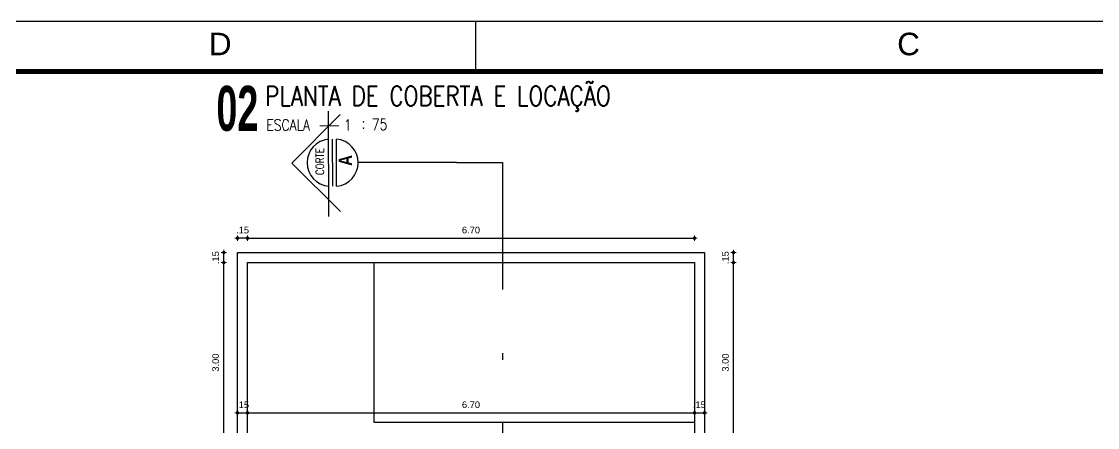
# Model space of a CAD drawing. Header units: millimetres. Extents: x 1540 to 1603, y 509.1 to 598.2.
# Drawn here: x 1556.11 to 1572.24, y 592.12 to 598.22 of the extents above; entities that cross this region are included whole.
import ezdxf
from ezdxf.enums import TextEntityAlignment as Align

# ---------------------------------------------------------------- set-up
doc = ezdxf.new("R2010")
doc.units = ezdxf.units.MM
doc.linetypes.add('DASHDOT2', pattern=[12.7, 6.35, -3.175, 0, -3.175])
for name, color, linetype in [('A-PEN-08', 8, 'Continuous'), ('A-PEN-B', 5, 'Continuous'), ('A-PEN-C', 4, 'Continuous'), ('A-PEN-R', 1, 'Continuous'), ('E-TXT-G', 3, 'Continuous'), ('E-TXT-Y', 2, 'Continuous'), ('L-Cortes', 2, 'Continuous')]:
    doc.layers.add(name, color=color, linetype=linetype)
doc.layers.add('COTAS', color=53, linetype='Continuous', lineweight=9)
doc.layers.add('E-TXT-W', color=7, linetype='Continuous', lineweight=20)
doc.styles.add('ARIAL', font='arial.ttf', dxfattribs={"height": 2})
doc.styles.add('CARIMBO_DADOS', font='arial.ttf', dxfattribs={"height": 0.1})
doc.styles.add('REG140', font='romans.shx', dxfattribs={"width": 0.8, "height": 0.35})
doc.styles.add('REG60', font='romans.shx', dxfattribs={"width": 0.8, "height": 0.15})
doc.styles.add('REG80', font='romans.shx', dxfattribs={"width": 0.8, "height": 0.1})
doc.styles.add('SANSSERIF2', font='sanssb__.ttf', dxfattribs={"width": 0.8})
doc.dimstyles.get("Standard").update_dxf_attribs({"dimtxt": 0.18, "dimasz": 0.18, "dimexe": 0.18, "dimexo": 0.0625, "dimgap": 0.09, "dimtad": 0, "dimtih": 1, "dimtoh": 1, "dimdec": 4, "dimzin": 0, "dimdsep": 46, "dimtxsty": 'Standard', "dimcen": 0.09, "dimadec": 0, "dimazin": 0, "dimtfac": 1, "dimtdec": 4, "dimtofl": 0, "dimtmove": 0, "dimatfit": 3, "dimfxl": 1, "dimtolj": 1, "dimtzin": 0, "dimarcsym": 0})

# ---------------------------------------------------------------- blocks, each defined once
blk = doc.blocks.new('CIRCULOS')
at = {"layer": 'COTAS'}
for p, q in [((-4, 0), (4, 0)), ((0, 4), (0, -4))]:
    blk.add_line(p, q, dxfattribs=at)
for radius in [2, 1]:
    blk.add_circle((0, 0), radius, dxfattribs=at)
blk = doc.blocks.new('*D366')
at = {"layer": 'A-PEN-08', "color": 8, "lineweight": -2, "ltscale": 0.05}
for p, q in [((1559.338, 592.342), (1559.328, 592.342)), ((1559.348, 592.342), (1559.498, 592.342)), ((1559.508, 592.342), (1559.518, 592.342))]:
    blk.add_line(p, q, dxfattribs=at)
at = {"layer": 'Defpoints', "color": 0, "ltscale": 0.05}
for p in [(1559.498, 592.342), (1559.348, 591.596), (1559.498, 591.446)]:
    blk.add_point(p, dxfattribs=at)
at = {"layer": 'A-PEN-08', "color": 8, "lineweight": -2, "ltscale": 0.05, "xscale": 0.01, "yscale": 0.01, "zscale": 0.01}
blk.add_blockref('CIRCULOS', (1559.348, 592.342), dxfattribs=at)
at = {"layer": 'A-PEN-08', "color": 8, "lineweight": -2, "ltscale": 0.05, "xscale": 0.01, "yscale": 0.01, "zscale": 0.01, "rotation": 180}
blk.add_blockref('CIRCULOS', (1559.498, 592.342), dxfattribs=at)
at = {"layer": 'A-PEN-08', "color": 230, "ltscale": 0.05, "insert": (1559.423, 592.463), "char_height": 0.1, "attachment_point": 5, "style": 'CARIMBO_DADOS'}
blk.add_mtext('\\A1;.15', dxfattribs=at)
blk = doc.blocks.new('*D549')
at = {"layer": 'A-PEN-08', "color": 8, "lineweight": -2, "ltscale": 0.05}
blk.add_line((1559.508, 592.342), (1566.188, 592.342), dxfattribs=at)
at = {"layer": 'Defpoints', "color": 0, "ltscale": 0.05}
for p in [(1566.198, 592.342), (1559.498, 591.446), (1566.198, 591.446)]:
    blk.add_point(p, dxfattribs=at)
at = {"layer": 'A-PEN-08', "color": 8, "lineweight": -2, "ltscale": 0.05, "xscale": 0.01, "yscale": 0.01, "zscale": 0.01, "rotation": 180}
blk.add_blockref('CIRCULOS', (1559.498, 592.342), dxfattribs=at)
at = {"layer": 'A-PEN-08', "color": 8, "lineweight": -2, "ltscale": 0.05, "xscale": 0.01, "yscale": 0.01, "zscale": 0.01}
blk.add_blockref('CIRCULOS', (1566.198, 592.342), dxfattribs=at)
at = {"layer": 'A-PEN-08', "color": 230, "ltscale": 0.05, "insert": (1562.848, 592.463), "char_height": 0.1, "attachment_point": 5, "style": 'CARIMBO_DADOS'}
blk.add_mtext('\\A1;6.70', dxfattribs=at)
blk = doc.blocks.new('*D550')
at = {"layer": 'A-PEN-08', "color": 8, "lineweight": -2, "ltscale": 0.05}
for p, q in [((1566.188, 592.342), (1566.178, 592.342)), ((1566.198, 592.342), (1566.348, 592.342)), ((1566.358, 592.342), (1566.368, 592.342))]:
    blk.add_line(p, q, dxfattribs=at)
at = {"layer": 'Defpoints', "color": 0, "ltscale": 0.05}
for p in [(1566.348, 592.342), (1566.348, 591.596), (1566.198, 591.446)]:
    blk.add_point(p, dxfattribs=at)
at = {"layer": 'A-PEN-08', "color": 8, "lineweight": -2, "ltscale": 0.05, "xscale": 0.01, "yscale": 0.01, "zscale": 0.01}
blk.add_blockref('CIRCULOS', (1566.198, 592.342), dxfattribs=at)
at = {"layer": 'A-PEN-08', "color": 8, "lineweight": -2, "ltscale": 0.05, "xscale": 0.01, "yscale": 0.01, "zscale": 0.01, "rotation": 180}
blk.add_blockref('CIRCULOS', (1566.348, 592.342), dxfattribs=at)
at = {"layer": 'A-PEN-08', "color": 230, "ltscale": 0.05, "insert": (1566.273, 592.463), "char_height": 0.1, "attachment_point": 5, "style": 'CARIMBO_DADOS'}
blk.add_mtext('\\A1;.15', dxfattribs=at)
blk = doc.blocks.new('*D578')
at = {"layer": 'A-PEN-08', "color": 8, "lineweight": -2, "ltscale": 0.05}
blk.add_line((1566.785, 591.606), (1566.785, 594.586), dxfattribs=at)
at = {"layer": 'Defpoints', "color": 0, "ltscale": 0.05}
for p in [(1566.198, 594.596), (1566.785, 594.596), (1566.348, 591.596)]:
    blk.add_point(p, dxfattribs=at)
at = {"layer": 'A-PEN-08', "color": 8, "lineweight": -2, "ltscale": 0.05, "xscale": 0.01, "yscale": 0.01, "zscale": 0.01}
for p, rotation in [((1566.785, 594.596), 90), ((1566.785, 591.596), 270)]:
    blk.add_blockref('CIRCULOS', p, dxfattribs=dict(at, rotation=rotation))
at = {"layer": 'A-PEN-08', "color": 230, "ltscale": 0.05, "insert": (1566.664, 593.096), "char_height": 0.1, "attachment_point": 5, "rotation": 90, "style": 'CARIMBO_DADOS'}
blk.add_mtext('\\A1;3.00', dxfattribs=at)
blk = doc.blocks.new('*D579')
at = {"layer": 'A-PEN-08', "color": 8, "lineweight": -2, "ltscale": 0.05}
for p, q in [((1566.785, 594.756), (1566.785, 594.766)), ((1566.785, 594.596), (1566.785, 594.746)), ((1566.785, 594.586), (1566.785, 594.576))]:
    blk.add_line(p, q, dxfattribs=at)
at = {"layer": 'Defpoints', "color": 0, "ltscale": 0.05}
for p in [(1566.198, 594.596), (1566.348, 594.746), (1566.785, 594.746)]:
    blk.add_point(p, dxfattribs=at)
at = {"layer": 'A-PEN-08', "color": 8, "lineweight": -2, "ltscale": 0.05, "xscale": 0.01, "yscale": 0.01, "zscale": 0.01}
for p, rotation in [((1566.785, 594.746), 270), ((1566.785, 594.596), 90)]:
    blk.add_blockref('CIRCULOS', p, dxfattribs=dict(at, rotation=rotation))
at = {"layer": 'A-PEN-08', "color": 230, "ltscale": 0.05, "insert": (1566.664, 594.671), "char_height": 0.1, "attachment_point": 5, "rotation": 90, "style": 'CARIMBO_DADOS'}
blk.add_mtext('\\A1;.15', dxfattribs=at)
blk = doc.blocks.new('*D580')
at = {"layer": 'A-PEN-08', "color": 8, "lineweight": -2, "ltscale": 0.05}
blk.add_line((1559.508, 594.963), (1566.188, 594.963), dxfattribs=at)
at = {"layer": 'Defpoints', "color": 0, "ltscale": 0.05}
for p in [(1566.198, 594.963), (1559.498, 594.596), (1566.198, 594.596)]:
    blk.add_point(p, dxfattribs=at)
at = {"layer": 'A-PEN-08', "color": 8, "lineweight": -2, "ltscale": 0.05, "xscale": 0.01, "yscale": 0.01, "zscale": 0.01, "rotation": 180}
blk.add_blockref('CIRCULOS', (1559.498, 594.963), dxfattribs=at)
at = {"layer": 'A-PEN-08', "color": 8, "lineweight": -2, "ltscale": 0.05, "xscale": 0.01, "yscale": 0.01, "zscale": 0.01}
blk.add_blockref('CIRCULOS', (1566.198, 594.963), dxfattribs=at)
at = {"layer": 'A-PEN-08', "color": 230, "ltscale": 0.05, "insert": (1562.848, 595.084), "char_height": 0.1, "attachment_point": 5, "style": 'CARIMBO_DADOS'}
blk.add_mtext('\\A1;6.70', dxfattribs=at)
blk = doc.blocks.new('*D581')
at = {"layer": 'A-PEN-08', "color": 8, "lineweight": -2, "ltscale": 0.05}
for p, q in [((1559.338, 594.963), (1559.328, 594.963)), ((1559.498, 594.963), (1559.348, 594.963)), ((1559.508, 594.963), (1559.518, 594.963))]:
    blk.add_line(p, q, dxfattribs=at)
at = {"layer": 'Defpoints', "color": 0, "ltscale": 0.05}
for p in [(1559.348, 594.963), (1559.348, 594.746), (1559.498, 594.596)]:
    blk.add_point(p, dxfattribs=at)
at = {"layer": 'A-PEN-08', "color": 8, "lineweight": -2, "ltscale": 0.05, "xscale": 0.01, "yscale": 0.01, "zscale": 0.01}
blk.add_blockref('CIRCULOS', (1559.348, 594.963), dxfattribs=at)
at = {"layer": 'A-PEN-08', "color": 8, "lineweight": -2, "ltscale": 0.05, "xscale": 0.01, "yscale": 0.01, "zscale": 0.01, "rotation": 180}
blk.add_blockref('CIRCULOS', (1559.498, 594.963), dxfattribs=at)
at = {"layer": 'A-PEN-08', "color": 230, "ltscale": 0.05, "insert": (1559.423, 595.084), "char_height": 0.1, "attachment_point": 5, "style": 'CARIMBO_DADOS'}
blk.add_mtext('\\A1;.15', dxfattribs=at)
blk = doc.blocks.new('*D582')
at = {"layer": 'A-PEN-08', "color": 8, "lineweight": -2, "ltscale": 0.05}
blk.add_line((1559.14, 591.606), (1559.14, 594.586), dxfattribs=at)
at = {"layer": 'Defpoints', "color": 0, "ltscale": 0.05}
for p in [(1559.14, 594.596), (1559.498, 594.596), (1559.348, 591.596)]:
    blk.add_point(p, dxfattribs=at)
at = {"layer": 'A-PEN-08', "color": 8, "lineweight": -2, "ltscale": 0.05, "xscale": 0.01, "yscale": 0.01, "zscale": 0.01}
for p, rotation in [((1559.14, 594.596), 90), ((1559.14, 591.596), 270)]:
    blk.add_blockref('CIRCULOS', p, dxfattribs=dict(at, rotation=rotation))
at = {"layer": 'A-PEN-08', "color": 230, "ltscale": 0.05, "insert": (1559.019, 593.096), "char_height": 0.1, "attachment_point": 5, "rotation": 90, "style": 'CARIMBO_DADOS'}
blk.add_mtext('\\A1;3.00', dxfattribs=at)
blk = doc.blocks.new('*D374')
at = {"layer": 'A-PEN-08', "color": 8, "lineweight": -2, "ltscale": 0.05}
for p, q in [((1559.14, 594.756), (1559.14, 594.766)), ((1559.14, 594.596), (1559.14, 594.746)), ((1559.14, 594.586), (1559.14, 594.576))]:
    blk.add_line(p, q, dxfattribs=at)
at = {"layer": 'Defpoints', "color": 0, "ltscale": 0.05}
for p in [(1559.14, 594.746), (1559.348, 594.746), (1559.498, 594.596)]:
    blk.add_point(p, dxfattribs=at)
at = {"layer": 'A-PEN-08', "color": 8, "lineweight": -2, "ltscale": 0.05, "xscale": 0.01, "yscale": 0.01, "zscale": 0.01}
for p, rotation in [((1559.14, 594.746), 270), ((1559.14, 594.596), 90)]:
    blk.add_blockref('CIRCULOS', p, dxfattribs=dict(at, rotation=rotation))
at = {"layer": 'A-PEN-08', "color": 230, "ltscale": 0.05, "insert": (1559.019, 594.671), "char_height": 0.1, "attachment_point": 5, "rotation": 90, "style": 'CARIMBO_DADOS'}
blk.add_mtext('\\A1;.15', dxfattribs=at)
blk = doc.blocks.new('IND_DES')
at = {"layer": 'E-TXT-W'}
blk.add_line((0.0269, -0.2428), (0.1984, -0.2428), dxfattribs=at)
at = {"layer": 'E-TXT-G', "style": 'REG80', "width": 0.8}
for s, p in [('ESCALA', (-0.4463, -0.2864)), ('1', (0.2426, -0.2864)), (':', (0.3988, -0.2706))]:
    blk.add_text(s, height=0.1, dxfattribs=at).set_placement(p)
blk.add_attdef('ESCALA', (0.4897, -0.2812), '', height=0.1, dxfattribs=at)
at = {"layer": 'E-TXT-W', "style": 'SANSSERIF2', "width": 0.6}
blk.add_attdef('00', text='', height=0.4, dxfattribs=at).set_placement((-0.7083, -0.2881), align=Align.CENTER)
at = {"layer": 'E-TXT-Y', "style": 'REG140', "width": 0.8}
for tag, p in [('PROJETO', (-0.4563, 0.1829)), ('DESENHO', (-0.4582, -0.0658))]:
    blk.add_attdef(tag, p, '', height=0.175, dxfattribs=at)

msp = doc.modelspace()

# ---------------------------------------------------------------- linework, layer by layer
at = {"color": 1}
msp.add_line((1562.922, 597.465), (1562.922, 598.215), dxfattribs=at)
at = {"color": 6}
for p, q in [((1560.717, 595.287), (1560.711, 596.871)), ((1560.885, 596.818), (1560.161, 596.088)), ((1560.891, 595.365), (1560.161, 596.088))]:
    msp.add_line(p, q, dxfattribs=at)
for p, q in [((1560.775, 595.743), (1560.772, 596.448)), ((1560.833, 595.743), (1560.831, 596.449))]:
    msp.add_line(p, q)
at = {"color": 1}
msp.add_lwpolyline([(1539.972, 553.665), (1603.047, 553.665), (1603.047, 598.215), (1539.972, 598.215)], close=True, dxfattribs=at)
at = {"color": 4, "const_width": 0.075}
msp.add_lwpolyline([(1541.847, 597.465), (1602.297, 597.465), (1602.297, 554.415), (1541.847, 554.415)], close=True, dxfattribs=at)
for centre, start, end in [((1560.744, 596.096), 94.9912, 265.4309), ((1560.803, 596.096), 274.9912, 85.4309)]:
    msp.add_arc(centre, 0.354, start, end)
at = {"layer": 'A-PEN-B', "ltscale": 0.05}
for p, q in [((1559.348, 591.596), (1559.348, 594.746)), ((1559.348, 594.746), (1566.348, 594.746)), ((1559.498, 591.596), (1559.498, 594.596)), ((1559.498, 594.596), (1566.198, 594.596)), ((1566.198, 594.596), (1566.198, 591.596)), ((1566.348, 594.746), (1566.348, 591.596))]:
    msp.add_line(p, q, dxfattribs=at)
at = {"layer": 'A-PEN-C', "color": 8, "ltscale": 0.05}
for p, q in [((1561.398, 592.196), (1561.398, 594.596)), ((1566.198, 592.196), (1561.398, 592.196))]:
    msp.add_line(p, q, dxfattribs=at)
at = {"layer": 'A-PEN-R', "linetype": 'DASHDOT2', "ltscale": 0.3}
for p, q in [((1562.631, 596.097), (1561.157, 596.097)), ((1562.631, 596.097), (1563.319, 596.097)), ((1563.319, 596.097), (1563.319, 567.084))]:
    msp.add_line(p, q, dxfattribs=at)

# ---------------------------------------------------------------- block references
ref = msp.add_blockref('IND_DES', (1560.534, 597.061), dxfattribs=dict(xscale=1.687496000000465, yscale=1.687496000000465, zscale=1.687496000000465))
ref.add_attrib('00', '02', dxfattribs={"layer": 'E-TXT-W', "height": 0.675, "style": 'SANSSERIF2', "width": 0.6}).set_placement((1559.345, 596.574), align=Align.CENTER)
ref.add_attrib('DESENHO', 'PLANTA DE COBERTA E LOCAÇÃO', (1559.761, 596.95), dxfattribs={"layer": 'E-TXT-Y', "height": 0.29531, "style": 'REG140', "width": 0.8})
ref.add_attrib('ESCALA', '75', (1561.361, 596.586), dxfattribs={"layer": 'E-TXT-G', "height": 0.1688, "style": 'REG80', "width": 0.8})

# ---------------------------------------------------------------- texts
at = {"color": 50, "linetype": 'Continuous', "style": 'ARIAL'}
for s, p in [('D', (1559.088, 597.878)), ('C', (1569.41, 597.878))]:
    msp.add_text(s, height=0.338, dxfattribs=at).set_placement(p, align=Align.MIDDLE)
at = {"layer": 'L-Cortes', "color": 7, "width": 0.8}
for s, height, style, p in [('CORTE', 0.12, 'REG60', (1560.643, 595.91)), ('A', 0.2, 'SANSSERIF2', (1561.063, 596.049))]:
    msp.add_text(s, height=height, rotation=90.211, dxfattribs=dict(at, style=style)).set_placement(p)

# ---------------------------------------------------------------- dimensions: what is measured, and where the dimension line sits
at = {"layer": 'A-PEN-08', "ltscale": 0.05}
for base, p1, p2, picture, middle in [((1559.348, 594.963), (1559.498, 594.596), (1559.348, 594.746), '*D581', (1559.423, 595.084)), ((1566.198, 594.963), (1559.498, 594.596), (1566.198, 594.596), '*D580', (1562.848, 595.084)), ((1559.498, 592.342), (1559.348, 591.596), (1559.498, 591.446), '*D366', (1559.423, 592.463)), ((1566.198, 592.342), (1559.498, 591.446), (1566.198, 591.446), '*D549', (1562.848, 592.463)), ((1566.348, 592.342), (1566.198, 591.446), (1566.348, 591.596), '*D550', (1566.273, 592.463))]:
    dim = msp.add_linear_dim(base=base, p1=p1, p2=p2, dimstyle='Standard', override={"dimtxt": 0.1, "dimasz": 0.01, "dimexe": 0, "dimexo": 0, "dimgap": 0.07, "dimtad": 1, "dimtih": 0, "dimtoh": 0, "dimdec": 2, "dimzin": 5, "dimtxsty": 'CARIMBO_DADOS', "dimblk1": 'CIRCULOS', "dimblk2": 'CIRCULOS', "dimsah": 1, "dimcen": 0, "dimse1": 1, "dimse2": 1, "dimclrd": 8, "dimclre": 8, "dimclrt": 230, "dimtfac": 100, "dimtdec": 2, "dimtix": 1, "dimtofl": 1, "dimtmove": 2, "dimldrblk": 'CIRCULOS', "dimfxl": 0, "dimfxlon": 1, "dimtzin": 5, "dimarcsym": 1}, dxfattribs=at)
    dim.commit()
    dim.dimension.update_dxf_attribs({"geometry": picture, "text_midpoint": middle})
for base, p1, p2, picture, middle in [((1559.14, 594.746), (1559.498, 594.596), (1559.348, 594.746), '*D374', (1559.019, 594.671)), ((1566.785, 594.746), (1566.198, 594.596), (1566.348, 594.746), '*D579', (1566.664, 594.671)), ((1559.14, 594.596), (1559.348, 591.596), (1559.498, 594.596), '*D582', (1559.019, 593.096)), ((1566.785, 594.596), (1566.348, 591.596), (1566.198, 594.596), '*D578', (1566.664, 593.096))]:
    dim = msp.add_linear_dim(base=base, p1=p1, p2=p2, angle=90, dimstyle='Standard', override={"dimtxt": 0.1, "dimasz": 0.01, "dimexe": 0, "dimexo": 0, "dimgap": 0.07, "dimtad": 1, "dimtih": 0, "dimtoh": 0, "dimdec": 2, "dimzin": 5, "dimtxsty": 'CARIMBO_DADOS', "dimblk1": 'CIRCULOS', "dimblk2": 'CIRCULOS', "dimsah": 1, "dimcen": 0, "dimse1": 1, "dimse2": 1, "dimclrd": 8, "dimclre": 8, "dimclrt": 230, "dimtfac": 100, "dimtdec": 2, "dimtix": 1, "dimtofl": 1, "dimtmove": 2, "dimldrblk": 'CIRCULOS', "dimfxl": 0, "dimfxlon": 1, "dimtzin": 5, "dimarcsym": 1}, dxfattribs=at)
    dim.commit()
    dim.dimension.update_dxf_attribs({"geometry": picture, "text_midpoint": middle})

doc.saveas('drawing.dxf')
